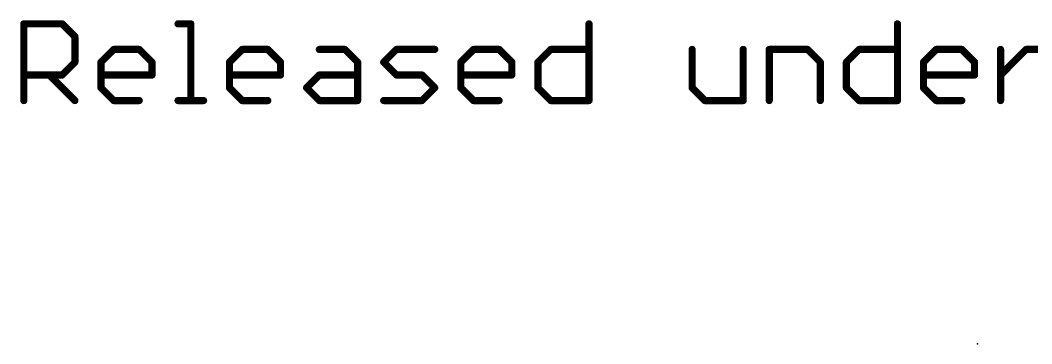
# Model space of a CAD drawing. Extents: x -22 to 85, y -18 to 35.
# Drawn here: x -21.82 to -0.35, y -13.97 to -7.11 of the extents above; entities that cross this region are included whole.
import ezdxf

# ---------------------------------------------------------------- set-up
doc = ezdxf.new("R2010")
doc.units = 0
doc.layers.add('23', color=53, linetype='CONTINUOUS')
doc.layers.add('51', color=53, linetype='CONTINUOUS')

msp = doc.modelspace()

# ---------------------------------------------------------------- linework, layer by layer
at = {"layer": '23'}
msp.add_point((-1.5038, -13.97), dxfattribs=at)
at = {"layer": '51', "const_width": 0.1524}
for points in [[(-21.7476, -8.8138), (-21.7476, -7.1868)], [(-21.7476, -7.1868), (-20.9341, -7.1868)], [(-20.9341, -7.1868), (-20.6629, -7.458)], [(-18.4732, -7.1868), (-18.2021, -7.1868)], [(-18.2021, -7.1868), (-18.2021, -8.8138)], [(-9.7485, -7.1868), (-9.7485, -8.8138)], [(-3.1999, -7.1868), (-3.1999, -8.8138)], [(-20.6629, -7.458), (-20.6629, -8.0003)], [(-20.1104, -8.0003), (-19.8392, -7.7291)], [(-19.8392, -7.7291), (-19.2969, -7.7291)], [(-19.2969, -7.7291), (-19.0257, -8.0003)], [(-17.3818, -8.0003), (-17.1106, -7.7291)], [(-17.1106, -7.7291), (-16.5683, -7.7291)], [(-16.5683, -7.7291), (-16.2971, -8.0003)], [(-15.4735, -7.7291), (-14.9312, -7.7291)], [(-14.9312, -7.7291), (-14.66, -8.0003)], [(-14.1075, -8.0003), (-13.8363, -7.7291)], [(-13.8363, -7.7291), (-13.0228, -7.7291)], [(-12.4703, -8.0003), (-12.1992, -7.7291)], [(-12.1992, -7.7291), (-11.6568, -7.7291)], [(-11.6568, -7.7291), (-11.3857, -8.0003)], [(-10.8332, -8.0003), (-10.562, -7.7291)], [(-10.562, -7.7291), (-9.7485, -7.7291)], [(-7.5589, -7.7291), (-7.5589, -8.5426)], [(-6.4742, -8.8138), (-6.4742, -7.7291)], [(-5.9217, -8.8138), (-5.9217, -7.7291)], [(-5.9217, -7.7291), (-5.1082, -7.7291)], [(-5.1082, -7.7291), (-4.8371, -8.0003)], [(-4.2846, -8.0003), (-4.0134, -7.7291)], [(-4.0134, -7.7291), (-3.1999, -7.7291)], [(-2.6474, -8.0003), (-2.3762, -7.7291)], [(-2.3762, -7.7291), (-1.8339, -7.7291)], [(-1.8339, -7.7291), (-1.5627, -8.0003)], [(-1.0102, -8.8138), (-1.0102, -7.7291)], [(-1.0102, -8.2715), (-0.4679, -7.7291)], [(-0.4679, -7.7291), (-0.1968, -7.7291)], [(-20.6629, -8.0003), (-20.9341, -8.2715)], [(-20.1104, -8.5426), (-20.1104, -8.0003)], [(-19.0257, -8.0003), (-19.0257, -8.2715)], [(-17.3818, -8.5426), (-17.3818, -8.0003)], [(-16.2971, -8.0003), (-16.2971, -8.2715)], [(-14.66, -8.0003), (-14.66, -8.8138)], [(-13.8363, -8.2715), (-14.1075, -8.0003)], [(-12.4703, -8.5426), (-12.4703, -8.0003)], [(-11.3857, -8.0003), (-11.3857, -8.2715)], [(-10.8332, -8.5426), (-10.8332, -8.0003)], [(-4.8371, -8.0003), (-4.8371, -8.8138)], [(-4.2846, -8.5426), (-4.2846, -8.0003)], [(-2.6474, -8.5426), (-2.6474, -8.0003)], [(-1.5627, -8.0003), (-1.5627, -8.2715)], [(-20.9341, -8.2715), (-21.7476, -8.2715)], [(-21.2052, -8.2715), (-20.6629, -8.8138)], [(-19.0257, -8.2715), (-20.1104, -8.2715)], [(-16.2971, -8.2715), (-17.3818, -8.2715)], [(-15.7447, -8.5426), (-15.4735, -8.2715)], [(-15.4735, -8.2715), (-14.66, -8.2715)], [(-13.294, -8.2715), (-13.8363, -8.2715)], [(-13.0228, -8.5426), (-13.294, -8.2715)], [(-11.3857, -8.2715), (-12.4703, -8.2715)], [(-1.5627, -8.2715), (-2.6474, -8.2715)], [(-19.8392, -8.8138), (-20.1104, -8.5426)], [(-17.1106, -8.8138), (-17.3818, -8.5426)], [(-15.4735, -8.8138), (-15.7447, -8.5426)], [(-13.294, -8.8138), (-13.0228, -8.5426)], [(-12.1992, -8.8138), (-12.4703, -8.5426)], [(-10.562, -8.8138), (-10.8332, -8.5426)], [(-7.5589, -8.5426), (-7.2877, -8.8138)], [(-4.0134, -8.8138), (-4.2846, -8.5426)], [(-2.3762, -8.8138), (-2.6474, -8.5426)], [(-19.2969, -8.8138), (-19.8392, -8.8138)], [(-18.4732, -8.8138), (-17.9309, -8.8138)], [(-16.5683, -8.8138), (-17.1106, -8.8138)], [(-14.66, -8.8138), (-15.4735, -8.8138)], [(-14.1075, -8.8138), (-13.294, -8.8138)], [(-11.6568, -8.8138), (-12.1992, -8.8138)], [(-9.7485, -8.8138), (-10.562, -8.8138)], [(-7.2877, -8.8138), (-6.4742, -8.8138)], [(-3.1999, -8.8138), (-4.0134, -8.8138)], [(-1.8339, -8.8138), (-2.3762, -8.8138)]]:
    msp.add_lwpolyline(points, dxfattribs=at)
at = {"layer": '51', "const_width": 0.0762}
for points in [[(-21.7095, -7.1868, 1), (-21.7857, -7.1868)], [(-21.7476, -7.1487, 1), (-21.7476, -7.2249)], [(-20.9071, -7.1599, 1), (-20.961, -7.2138)], [(-20.9341, -7.2249, 1), (-20.9341, -7.1487)], [(-18.4732, -7.1487, 1), (-18.4732, -7.2249)], [(-18.164, -7.1868, 1), (-18.2402, -7.1868)], [(-18.2021, -7.2249, 1), (-18.2021, -7.1487)], [(-9.7104, -7.1868, 1), (-9.7866, -7.1868)], [(-3.1618, -7.1868, 1), (-3.238, -7.1868)], [(-20.6248, -7.458, 1), (-20.701, -7.458)], [(-20.6898, -7.4849, 1), (-20.636, -7.431)], [(-19.8392, -7.691, 1), (-19.8392, -7.7672)], [(-19.8123, -7.7561, 1), (-19.8662, -7.7022)], [(-19.27, -7.7022, 1), (-19.3238, -7.7561)], [(-19.2969, -7.7672, 1), (-19.2969, -7.691)], [(-17.1106, -7.691, 1), (-17.1106, -7.7672)], [(-17.0837, -7.7561, 1), (-17.1376, -7.7022)], [(-16.5414, -7.7022, 1), (-16.5953, -7.7561)], [(-16.5683, -7.7672, 1), (-16.5683, -7.691)], [(-15.4735, -7.691, 1), (-15.4735, -7.7672)], [(-14.9042, -7.7022, 1), (-14.9581, -7.7561)], [(-14.9312, -7.7672, 1), (-14.9312, -7.691)], [(-13.8363, -7.691, 1), (-13.8363, -7.7672)], [(-13.8094, -7.7561, 1), (-13.8633, -7.7022)], [(-13.0228, -7.7672, 1), (-13.0228, -7.691)], [(-12.1992, -7.691, 1), (-12.1992, -7.7672)], [(-12.1722, -7.7561, 1), (-12.2261, -7.7022)], [(-11.6299, -7.7022, 1), (-11.6838, -7.7561)], [(-11.6568, -7.7672, 1), (-11.6568, -7.691)], [(-10.562, -7.691, 1), (-10.562, -7.7672)], [(-10.5351, -7.7561, 1), (-10.589, -7.7022)], [(-9.7485, -7.7672, 1), (-9.7485, -7.691)], [(-7.5208, -7.7291, 1), (-7.597, -7.7291)], [(-6.4361, -7.7291, 1), (-6.5123, -7.7291)], [(-5.8836, -7.7291, 1), (-5.9598, -7.7291)], [(-5.9217, -7.691, 1), (-5.9217, -7.7672)], [(-5.0813, -7.7022, 1), (-5.1352, -7.7561)], [(-5.1082, -7.7672, 1), (-5.1082, -7.691)], [(-4.0134, -7.691, 1), (-4.0134, -7.7672)], [(-3.9865, -7.7561, 1), (-4.0403, -7.7022)], [(-3.1999, -7.7672, 1), (-3.1999, -7.691)], [(-2.3762, -7.691, 1), (-2.3762, -7.7672)], [(-2.3493, -7.7561, 1), (-2.4032, -7.7022)], [(-1.807, -7.7022, 1), (-1.8608, -7.7561)], [(-1.8339, -7.7672, 1), (-1.8339, -7.691)], [(-0.9721, -7.7291, 1), (-1.0483, -7.7291)], [(-0.4679, -7.691, 1), (-0.4679, -7.7672)], [(-0.441, -7.7561, 1), (-0.4949, -7.7022)], [(-20.636, -8.0272, 1), (-20.6898, -7.9734)], [(-20.0723, -8.0003, 1), (-20.1485, -8.0003)], [(-20.1373, -7.9734, 1), (-20.0835, -8.0272)], [(-18.9876, -8.0003, 1), (-19.0638, -8.0003)], [(-19.0527, -8.0272, 1), (-18.9988, -7.9734)], [(-17.3437, -8.0003, 1), (-17.4199, -8.0003)], [(-17.4087, -7.9734, 1), (-17.3549, -8.0272)], [(-16.259, -8.0003, 1), (-16.3352, -8.0003)], [(-16.3241, -8.0272, 1), (-16.2702, -7.9734)], [(-14.6219, -8.0003, 1), (-14.6981, -8.0003)], [(-14.6869, -8.0272, 1), (-14.633, -7.9734)], [(-14.0806, -7.9734, 1), (-14.1344, -8.0272)], [(-14.1344, -7.9734, 1), (-14.0806, -8.0272)], [(-12.4322, -8.0003, 1), (-12.5084, -8.0003)], [(-12.4973, -7.9734, 1), (-12.4434, -8.0272)], [(-11.3476, -8.0003, 1), (-11.4238, -8.0003)], [(-11.4126, -8.0272, 1), (-11.3587, -7.9734)], [(-10.7951, -8.0003, 1), (-10.8713, -8.0003)], [(-10.8601, -7.9734, 1), (-10.8062, -8.0272)], [(-4.799, -8.0003, 1), (-4.8752, -8.0003)], [(-4.864, -8.0272, 1), (-4.8101, -7.9734)], [(-4.2465, -8.0003, 1), (-4.3227, -8.0003)], [(-4.3115, -7.9734, 1), (-4.2576, -8.0272)], [(-2.6093, -8.0003, 1), (-2.6855, -8.0003)], [(-2.6743, -7.9734, 1), (-2.6205, -8.0272)], [(-1.5246, -8.0003, 1), (-1.6008, -8.0003)], [(-1.5897, -8.0272, 1), (-1.5358, -7.9734)], [(-20.701, -8.0003, 1), (-20.6248, -8.0003)], [(-21.7476, -8.2334, 1), (-21.7476, -8.3096)], [(-21.1783, -8.2445, 1), (-21.2322, -8.2984)], [(-20.961, -8.2445, 1), (-20.9071, -8.2984)], [(-20.9341, -8.3096, 1), (-20.9341, -8.2334)], [(-20.1104, -8.2334, 1), (-20.1104, -8.3096)], [(-19.0638, -8.2715, 1), (-18.9876, -8.2715)], [(-19.0257, -8.3096, 1), (-19.0257, -8.2334)], [(-17.3818, -8.2334, 1), (-17.3818, -8.3096)], [(-16.3352, -8.2715, 1), (-16.259, -8.2715)], [(-16.2971, -8.3096, 1), (-16.2971, -8.2334)], [(-15.4735, -8.2334, 1), (-15.4735, -8.3096)], [(-15.4465, -8.2984, 1), (-15.5004, -8.2445)], [(-14.66, -8.3096, 1), (-14.66, -8.2334)], [(-13.8363, -8.2334, 1), (-13.8363, -8.3096)], [(-13.8633, -8.2984, 1), (-13.8094, -8.2445)], [(-13.2671, -8.2445, 1), (-13.3209, -8.2984)], [(-13.294, -8.3096, 1), (-13.294, -8.2334)], [(-12.4703, -8.2334, 1), (-12.4703, -8.3096)], [(-11.4238, -8.2715, 1), (-11.3476, -8.2715)], [(-11.3857, -8.3096, 1), (-11.3857, -8.2334)], [(-2.6474, -8.2334, 1), (-2.6474, -8.3096)], [(-1.6008, -8.2715, 1), (-1.5246, -8.2715)], [(-1.5627, -8.3096, 1), (-1.5627, -8.2334)], [(-1.0372, -8.2445, 1), (-0.9833, -8.2984)], [(-20.0835, -8.5157, 1), (-20.1373, -8.5696)], [(-20.1485, -8.5426, 1), (-20.0723, -8.5426)], [(-17.3549, -8.5157, 1), (-17.4087, -8.5696)], [(-17.4199, -8.5426, 1), (-17.3437, -8.5426)], [(-15.7177, -8.5157, 1), (-15.7716, -8.5696)], [(-15.7716, -8.5157, 1), (-15.7177, -8.5696)], [(-12.9959, -8.5696, 1), (-13.0498, -8.5157)], [(-13.0498, -8.5696, 1), (-12.9959, -8.5157)], [(-12.4434, -8.5157, 1), (-12.4973, -8.5696)], [(-12.5084, -8.5426, 1), (-12.4322, -8.5426)], [(-10.8062, -8.5157, 1), (-10.8601, -8.5696)], [(-10.8713, -8.5426, 1), (-10.7951, -8.5426)], [(-7.5319, -8.5157, 1), (-7.5858, -8.5696)], [(-7.597, -8.5426, 1), (-7.5208, -8.5426)], [(-4.2576, -8.5157, 1), (-4.3115, -8.5696)], [(-4.3227, -8.5426, 1), (-4.2465, -8.5426)], [(-2.6205, -8.5157, 1), (-2.6743, -8.5696)], [(-2.6855, -8.5426, 1), (-2.6093, -8.5426)], [(-21.7857, -8.8138, 1), (-21.7095, -8.8138)], [(-20.6898, -8.8407, 1), (-20.636, -8.7869)], [(-19.8392, -8.7757, 1), (-19.8392, -8.8519)], [(-19.8662, -8.8407, 1), (-19.8123, -8.7869)], [(-19.2969, -8.8519, 1), (-19.2969, -8.7757)], [(-18.4732, -8.7757, 1), (-18.4732, -8.8519)], [(-18.2402, -8.8138, 1), (-18.164, -8.8138)], [(-17.9309, -8.8519, 1), (-17.9309, -8.7757)], [(-17.1106, -8.7757, 1), (-17.1106, -8.8519)], [(-17.1376, -8.8407, 1), (-17.0837, -8.7869)], [(-16.5683, -8.8519, 1), (-16.5683, -8.7757)], [(-15.4735, -8.7757, 1), (-15.4735, -8.8519)], [(-15.5004, -8.8407, 1), (-15.4465, -8.7869)], [(-14.6981, -8.8138, 1), (-14.6219, -8.8138)], [(-14.66, -8.8519, 1), (-14.66, -8.7757)], [(-14.1075, -8.7757, 1), (-14.1075, -8.8519)], [(-13.3209, -8.7869, 1), (-13.2671, -8.8407)], [(-13.294, -8.8519, 1), (-13.294, -8.7757)], [(-12.1992, -8.7757, 1), (-12.1992, -8.8519)], [(-12.2261, -8.8407, 1), (-12.1722, -8.7869)], [(-11.6568, -8.8519, 1), (-11.6568, -8.7757)], [(-10.562, -8.7757, 1), (-10.562, -8.8519)], [(-10.589, -8.8407, 1), (-10.5351, -8.7869)], [(-9.7866, -8.8138, 1), (-9.7104, -8.8138)], [(-9.7485, -8.8519, 1), (-9.7485, -8.7757)], [(-7.2877, -8.7757, 1), (-7.2877, -8.8519)], [(-7.3146, -8.8407, 1), (-7.2608, -8.7869)], [(-6.5123, -8.8138, 1), (-6.4361, -8.8138)], [(-6.4742, -8.8519, 1), (-6.4742, -8.7757)], [(-5.9598, -8.8138, 1), (-5.8836, -8.8138)], [(-4.8752, -8.8138, 1), (-4.799, -8.8138)], [(-4.0134, -8.7757, 1), (-4.0134, -8.8519)], [(-4.0403, -8.8407, 1), (-3.9865, -8.7869)], [(-3.238, -8.8138, 1), (-3.1618, -8.8138)], [(-3.1999, -8.8519, 1), (-3.1999, -8.7757)], [(-2.3762, -8.7757, 1), (-2.3762, -8.8519)], [(-2.4032, -8.8407, 1), (-2.3493, -8.7869)], [(-1.8339, -8.8519, 1), (-1.8339, -8.7757)], [(-1.0483, -8.8138, 1), (-0.9721, -8.8138)]]:
    msp.add_lwpolyline(points, format="xyb", dxfattribs=at)

doc.saveas('drawing.dxf')
